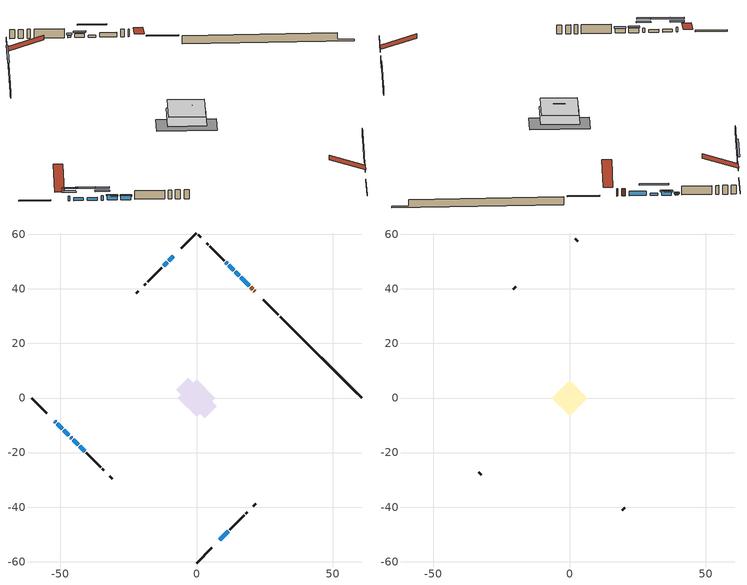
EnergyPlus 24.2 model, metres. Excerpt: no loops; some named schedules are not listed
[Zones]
conditioned space
 floor adiabatic (AdiabaticFloorConstruction): -6.79,0 0,6.79 6.79,0 0,-6.79 z1.07
 floor foundation (Slab1 construction): -7.46,3.08 -3.08,7.46 7.46,-3.08 3.08,-7.46 z-1.16
 wall outside (RimJoist1 construction): 0,-60.47 5.59,-54.87 / -60.47,0 -54.87,-5.59 / 0,60.47 -5.59,54.87 / 29.98,30.49 24.39,36.08 z1.07:1.37
 wall outside (AdiabaticWallConstruction 1): 21.41,39.05 21.19,39.28 / 20.54,39.93 19.91,40.55 z1.07:3.1
 wall outside (AdiabaticWallConstruction): -51.9,-8.57 -51.61,-8.86 / 19.26,41.21 16.23,44.23 / -8.57,51.9 -10.08,50.38 / 8.57,-51.9 11.6,-48.87 / -46.16,-14.31 -45.78,-14.69 z1.07:2.29; 15.58,44.89 14.28,46.18 / -10.74,49.73 -12.03,48.43 z1.07:1.63; -50.96,-9.51 -49.23,-11.24 / -48.57,-11.89 -46.81,-13.65 z1.07:1.83; 13.63,46.84 11.9,48.56 z1.07:2.14; 11.25,49.22 10.74,49.72 z1.07:1.53; -45.12,-15.34 -43.4,-17.07 z1.07:2.34; -42.74,-17.72 -40.98,-19.48 z1.07:2.24
 wall outside (Wall1 construction): 12.25,-48.21 17.46,-43.01 / -40.33,-20.14 -35.12,-25.35 / -12.69,47.78 -17.89,42.57 / 10.09,50.38 4.88,55.59 z1.07:3.51
 wall outside (Wall2 construction): 18.12,-42.35 18.65,-41.81 / -34.46,-26 -33.93,-26.54 / -18.55,41.92 -19.09,41.38 / 4.22,56.24 3.69,56.78 z1.07:3.51
 wall outside (Wall4 construction): 20.86,-39.61 21.68,-38.78 / -31.72,-28.74 -30.9,-29.57 / -21.29,39.17 -22.12,38.35 / 1.48,58.98 0.66,59.81 z1.07:3.51
 wall foundation (FoundationWall1 construction): 30.64,29.83,-1.16 30.64,29.83,1.07 57.48,2.98,1.07 57.48,2.98,-0.73 60.47,0,-0.73 60.47,0,-1.16
 window (WindowConstruction 7): -51.9,-8.57 -51.61,-8.85 z1.07:2.29
 window (WindowConstruction 4): 19.26,41.21 16.23,44.23 z1.07:2.29
 window (WindowConstruction 5): -8.57,51.9 -10.08,50.39 z1.07:2.29
 window (WindowConstruction 6): 8.57,-51.9 11.6,-48.87 z1.07:2.29
 window (WindowConstruction 9): 15.58,44.89 14.28,46.18 z1.07:1.63
 window (WindowConstruction 10): -10.74,49.73 -12.03,48.44 z1.07:1.63
 window (WindowConstruction 11): -50.95,-9.51 -49.23,-11.24 z1.07:1.83
 window (WindowConstruction 12): -48.57,-11.89 -46.81,-13.65 z1.07:1.83
 window (WindowConstruction 8): -46.16,-14.31 -45.78,-14.69 z1.07:2.29
 window (WindowConstruction): 13.63,46.84 11.9,48.56 z1.07:2.14
 window (WindowConstruction 1): 11.25,49.22 10.74,49.72 z1.07:1.53
 window (WindowConstruction 2): -45.12,-15.34 -43.4,-17.07 z1.07:2.34
 window (WindowConstruction 3): -42.74,-17.72 -40.98,-19.48 z1.07:2.24
 door (Door): 21.41,39.05 21.19,39.27 z1.07:3.1
 door (Door 1): 20.54,39.93 19.91,40.55 z1.07:3.1
 ceiling adiabatic (AdiabaticFloorConstruction): 0,-6.79 6.79,0 0,6.79 -6.79,0 z1.07
 roof outside (Roof2 construction): 0,2.07 -2.07,0 0,-2.07 2.07,0 z3.51
attic - vented
 floor to conditioned space (Floor1 construction Reversed): -6.47,0 0,6.47 6.47,0 0,-6.47 z3.51
 wall outside (Wall3 construction): 19.31,-41.16 20.2,-40.27 / -33.27,-27.2 -32.38,-28.09 / -19.74,40.72 -20.63,39.83 / 3.03,57.44 2.14,58.33 z1.07:3.51
 roof outside (Roof1 construction): 7.91,-52.56,3.51 1.61,-46.26,6.48 -0.05,-47.92,6.48 6.25,-54.22,3.51; -52.56,-7.91,3.51 -46.26,-1.61,6.48 -47.92,0.05,6.48 -54.22,-6.25,3.51; -7.91,52.56,3.51 -1.61,46.26,6.48 0.05,47.92,6.48 -6.25,54.22,3.51; 22.07,38.4,3.51 15.77,32.1,6.48 17.43,30.44,6.48 23.73,36.74,3.51
shading: -50.54,-9.93 -52.98,-7.49 -53.51,-8.03 -51.07,-10.47 z3.81; 12.35,48.12 17.51,42.95 18.05,43.49 12.88,48.66 z4.37; -14.62,45.85 -8.15,52.32 -8.36,52.53 -14.83,46.06 z5.29; -47.18,-13.29 -53,-7.46 -53.54,-8 -47.72,-13.82 z4.73; -44.77,-15.7 -50.62,-9.84 -51.16,-10.38 -45.3,-16.24 z4.73; -44.71,-15.76 -47.23,-13.23 -47.77,-13.77 -45.24,-16.3 z3.81; 11.69,48.77 13.84,46.63 14.38,47.16 12.23,49.31 z2.44; 10.53,49.93 11.46,49.01 11.99,49.55 11.07,50.47 z1.83; -43.29,-17.17 -45.23,-15.24 -45.77,-15.77 -43.83,-17.71 z2.49; -40.88,-19.59 -42.85,-17.62 -43.38,-18.15 -41.41,-20.13 z2.39
[Building]
Building 1: Terrain=Suburbs
[Site:Location]
Montreal Mirabel Intl AP_QC: Latitude {deg}=45.68; Longitude {deg}=-74.03; Time Zone {hr}=-5; Elevation {m}=82; Keep Site Location Information=Yes
[Site:GroundTemperature:Shallow]
0.642858, -1.75623, -1.94836, -0.80987, 3.76054, 8.30966, 12.2535, 14.7518, 14.9641, 12.9321, 9.08883, 4.67926
[Site:WaterMainsTemperature]
Calculation Method=Schedule; Temperature Schedule=mains temperature schedule
[Material] Roughness=Rough; Thermal Absorptance=0.9
Name | Thickness {m} | Conductivity {W/m-K} | Density {kg/m3} | Specific Heat {J/kg-K} | Solar Absorptance | Visible Absorptance
asphalt or fiberglass shingles | 0.00635 | 0.162714 | 1121.4 | 1465.45 | 0.4 | 0.4
ceiling loosefill ins | 0.0846667 | 0.0480833 | 16.02 | 1046.75 | 0.7 | 0.7
ceiling stud and cavity | 0.1397 | 0.0953572 | 65.682 | 1177.47 | 0.7 | 0.7
concrete 4.0 in. | 0.1016 | 1.803125 | 2242.8 | 837.4 | 0.7 | 0.7
concrete 8.0 in. | 0.2032 | 1.803125 | 2242.8 | 837.4 | 0.7 | 0.7
door material | 0.04445 | 0.0451087 | 512.64 | 1214.23 | 0.7 | 0.7
door material 1 | 0.04445 | 0.20624 | 512.64 | 1214.23 | 0.7 | 0.7
floor covering | 0.0127 | 0.0433444 | 54.468 | 1339.84 | 0.6 | 0.6
floor rigid ins; wall rigid ins | 0.512978 | 0.029427 | 32.04 | 1214.23 | 0.7 | 0.7
floor stud and cavity | 0.1397 | 1.75129 | 37.0049 | 1207.88 | 0.7 | 0.7
furniture material conditioned space 1 | 0.1524 | 0.115458 | 640.8 | 1214.23 | 0.6 | 0.6
gypsum board | 0.00254 | 0.160291 | 801 | 837.4 | 0.6 | 0.6
gypsum board 1 | 0.0127 | 0.160291 | 801 | 837.4 | 0.6 | 0.6
osb sheathing 0.5 in. | 0.0127 | 0.115458 | 512.64 | 1214.23 | 0.7 | 0.7
osb sheathing 0.75 in. | 0.01905 | 0.115458 | 512.64 | 1214.23 | 0.7 | 0.7
osb sheathing 2.0 in. | 0.0508 | 0.115458 | 512.64 | 1214.23 | 0.7 | 0.7
rim joist stud and cavity | 0.0508 | 0.0299404 | 125.044 | 1163.47 | 0.6 | 0.6
roof stud and cavity | 0.0889 | 0.79336 | 50.32683 | 1063.81 | 0.7 | 0.7
wall stud and cavity | 0.1397 | 0.0854019 | 139.0536 | 1170.24 | 0.7 | 0.7
wall stud and cavity 1 | 0.1397 | 0.492811 | 139.0536 | 1170.24 | 0.7 | 0.7
wall stud and cavity 2 | 0.0889 | 6.1454 | 50.32683 | 1063.81 | 0.6 | 0.6
wall stud and cavity 3 | 0.1397 | 0.115647 | 139.0536 | 1170.24 | 0.7 | 0.7
wall stud and cavity 4 | 0.0889 | 0.380278 | 52.3479 | 1209.89 | 0.7 | 0.7
wall stud and cavity 5 | 0.0889 | 0.391764 | 83.0341 | 1211.67 | 0.7 | 0.7
wood siding | 0.0254 | 0.102417 | 544.68 | 1172.36 | 0.4 | 0.4
wood siding 1 | 0.00254 | 0.102417 | 544.68 | 1172.36 | 0.4 | 0.4
wood siding 2; wood siding 3; wood siding 4 | 0.0254 | 0.102417 | 544.68 | 1172.36 | 0.7 | 0.7
[WindowMaterial:SimpleGlazingSystem]
Name | U-Factor {W/m2-K} | Solar Heat Gain Coefficient
WindowMaterial | 2.94348 | 0.46
WindowMaterial 1 | 6.01698 | 0.58
WindowMaterial 10 | 1.82377 | 0.37
WindowMaterial 2 | 2.47674 | 0.47
WindowMaterial 3 | 2.861712 | 0.46
WindowMaterial 4 | 3.12517 | 0.61
WindowMaterial 5 | 2.87988 | 0.62
WindowMaterial 6 | 2.58576 | 0.29
WindowMaterial 7 | 1.99922 | 0.4
WindowMaterial 8 | 1.94585 | 0.33
WindowMaterial 9 | 1.763019 | 0.39
[Construction]
AdiabaticFloorConstruction: floor stud and cavity, floor rigid ins, osb sheathing 0.75 in., floor covering
AdiabaticWallConstruction: wood siding 3, wall rigid ins, wall stud and cavity 4, gypsum board 1
AdiabaticWallConstruction 1: wood siding 4, wall rigid ins, wall stud and cavity 4, gypsum board 1
Door: door material
Door 1: door material 1
Floor1 construction Reversed: gypsum board 1, ceiling stud and cavity, ceiling loosefill ins
FoundationWall1 construction: concrete 8.0 in.
furniture construction conditioned space 1: furniture material conditioned space 1
PartitionWallConstruction: gypsum board 1, wall stud and cavity 5, gypsum board 1
RimJoist1 construction: wood siding 2, osb sheathing 2.0 in., rim joist stud and cavity
Roof1 construction: asphalt or fiberglass shingles
Roof2 construction: asphalt or fiberglass shingles, roof stud and cavity, gypsum board
Slab1 construction: concrete 4.0 in.
Wall1 construction: wood siding, osb sheathing 0.5 in., wall stud and cavity, gypsum board 1
Wall2 construction: wood siding, osb sheathing 0.5 in., wall stud and cavity 1, gypsum board 1
Wall3 construction: wood siding 1, wall stud and cavity 2
Wall4 construction: wood siding, osb sheathing 0.5 in., wall stud and cavity 3, gypsum board 1
WindowConstruction: WindowMaterial
WindowConstruction 1: WindowMaterial 1
WindowConstruction 10; WindowConstruction 9: WindowMaterial 8
WindowConstruction 11: WindowMaterial 9
WindowConstruction 12: WindowMaterial 10
WindowConstruction 2: WindowMaterial 2
WindowConstruction 3: WindowMaterial 3
WindowConstruction 4: WindowMaterial 4
WindowConstruction 5; WindowConstruction 6: WindowMaterial 5
WindowConstruction 7: WindowMaterial 6
WindowConstruction 8: WindowMaterial 7
[Zone] Multiplier=1; Part of Total Floor Area=Yes
Name | Volume {m3}
attic - vented | 40.3225
conditioned space | 451
[Space]
Name | Zone | Volume {m3}
attic - vented 1 | attic - vented | 40.3225
conditioned space 1 | conditioned space | 451
[ZoneInfiltration:EffectiveLeakageArea]
infil attic - vented 1: Zone or Space=attic - vented 1; Schedule=Always On Discrete; Effective Air Leakage Area {cm2}=3860.77; Stack Coefficient=0.000376051; Wind Coefficient=1.31022e-05
[ZoneMixing]
whole house fan mix: Zone or Space=attic - vented; Schedule=Always On Continuous; Design Flow Rate Calculation Method=Flow/Zone; Design Flow Rate {m3/s}=0; Source Zone or Space=conditioned space
[SurfaceProperty:ExposedFoundationPerimeter]
Slab1: Exposed Perimeter Calculation Method=TotalExposedPerimeter; Total Exposed Perimeter {m}=42.185
[InternalMass] Zone or ZoneList=conditioned space; Space or SpaceList=conditioned space 1
Name | Construction | Surface Area {m2}
furniture mass conditioned space 1 | furniture construction conditioned space 1 | 73.7599
partition wall mass | PartitionWallConstruction | 184.4
[Lights]
interior lighting: Zone or ZoneList or Space or SpaceList=conditioned space 1; Schedule=interior lighting schedule; Design Level Calculation Method=LightingLevel; Lighting Level {W}=343.2; Return Air Fraction=0; Fraction Radiant=0.6; Fraction Visible=0.2; Fraction Replaceable=1
[People]
occupants: Zone or ZoneList or Space or SpaceList=conditioned space 1; Number of People Schedule=occupants schedule; Number of People Calculation Method=People; Number of People=3; Fraction Radiant=0.314171; Sensible Heat Fraction=0.56303; Activity Level Schedule=occupants activity schedule; Carbon Dioxide Generation Rate {m3/s-W}=0; Enable ASHRAE 55 Comfort Warnings=No; Mean Radiant Temperature Calculation Type=EnclosureAveraged
[ElectricEquipment] Zone or ZoneList or Space or SpaceList=conditioned space 1; Design Level Calculation Method=EquipmentLevel
Name | Schedule | Design Level {W} | Fraction Latent | Fraction Radiant | Fraction Lost
clothes dryer | clothes dryer schedule | 140.772 | 0.015 | 0.081 | 0.85
clothes washer | clothes washer schedule | 32.1985 | 0.03 | 0.162 | 0.7
cooking range | cooking range schedule | 215.147 | 0.08 | 0.432 | 0.2
dishwasher | dishwasher schedule | 66.8632 | 0.3 | 0.18 | 0.4
fridge | fridge schedule | 72.9452 | 0 | 0.6 | 0
mech vent bath fan 0 | mech vent bath fan 0 schedule | 50.2 | 0 | 0 | 1
mech vent house fan | mech vent house fan schedule | 0 | 0 | 0 | 1
mech vent house fan cfis | mech vent house fan cfis schedule | 0 | 0 | 0 | 0
mech vent range fan 0 | mech vent range fan 0 schedule | 57 | 0 | 0 | 1
misc plug loads | misc plug loads schedule | 494.7 | 0.045 | 0.513 | 0.1
whole house fan | Always On Discrete | 0 | 0 | 0 | 1
[OtherEquipment] Zone or ZoneList or Space or SpaceList=conditioned space 1; Design Level Calculation Method=EquipmentLevel
Name | Fuel Type | Schedule | Design Level {W} | Fraction Latent | Fraction Radiant | Fraction Lost
clothes dryer 1 | Electricity | clothes dryer schedule | 0 | 0.015 | 0.081 | 0.85
cooking range 1 | Electricity | cooking range schedule | 0 | 0.08 | 0.432 | 0.2
general water use latent | None | general water use schedule | 62.594 | 1 | 0 | 0
general water use sensible | None | general water use schedule | -61.6891 | 0 | 0.6 | 0
mech vent house fan latent load | None | Always On Discrete | 0 | 1 | 0 | 0
mech vent house fan sensible load | None | Always On Discrete | 0 | 0 | 0 | 0
water heater energy adjustment1 | Electricity | Always On Discrete | 0.01 | 0 | 0 | 1
[ZoneInfiltration:DesignFlowRate] Zone or ZoneList or Space or SpaceList=conditioned space 1; Schedule=Always On Discrete; Design Flow Rate Calculation Method=Flow/Zone; Design Flow Rate {m3/s}=0
infil flow; natural vent flow; whole house fan flow
[Foundation:Kiva]
Foundation Kiva 1: Initial Indoor Air Temperature {C}=18; Wall Height Above Grade {m}=1.07; Wall Depth Below Slab {m}=0.2032
[Foundation:Kiva:Settings]
Soil Conductivity {W/m-K}=0.849921; Soil Density {kg/m3}=1842.3; Soil Specific Heat {J/kg-K}=418.7; Ground Solar Absorptivity=0.9; Ground Thermal Absorptivity=0.9; Ground Surface Roughness {m}=0.03; Far-Field Width {m}=40; Deep-Ground Boundary Condition=ZeroFlux; Deep-Ground Depth {m}=40; Minimum Cell Dimension {m}=0.2; Maximum Cell Growth Coefficient=3; Simulation Timestep=Timestep
[Exterior:Lights]
exterior lighting: Schedule=exterior lighting schedule; Design Level {W}=75.6
[Schedule:Constant]
Name | Hourly Value
Always On Continuous; mech vent house fan schedule; mech vent house fan cfis schedule; Always On Discrete | 1
occupants activity schedule | 117.228
fridge schedule | 0
[Schedule:Week:Daily]
interior lighting schedule Week Rule - Jan1-Jan27: interior lighting schedule day, interior lighting schedule day, interior lighting schedule day, interior lighting schedule day, interior lighting schedule day, interior lighting schedule day, interior lighting schedule day, interior lighting schedule default day, interior lighting schedule default day, interior lighting schedule default day, interior lighting schedule default day, interior lighting schedule default day
interior lighting schedule Week Rule - Jan28-Feb3: interior lighting schedule day, interior lighting schedule day, interior lighting schedule day, interior lighting schedule day, interior lighting schedule day 1, interior lighting schedule day 1, interior lighting schedule day 1, interior lighting schedule default day, interior lighting schedule default day, interior lighting schedule default day, interior lighting schedule default day, interior lighting schedule default day
interior lighting schedule Week Rule - Feb4-Feb24: interior lighting schedule day 1, interior lighting schedule day 1, interior lighting schedule day 1, interior lighting schedule day 1, interior lighting schedule day 1, interior lighting schedule day 1, interior lighting schedule day 1, interior lighting schedule default day, interior lighting schedule default day, interior lighting schedule default day, interior lighting schedule default day, interior lighting schedule default day
interior lighting schedule Week Rule - Feb25-Mar3: interior lighting schedule day 1, interior lighting schedule day 1, interior lighting schedule day 1, interior lighting schedule day 1, interior lighting schedule day 2, interior lighting schedule day 2, interior lighting schedule day 2, interior lighting schedule default day, interior lighting schedule default day, interior lighting schedule default day, interior lighting schedule default day, interior lighting schedule default day
interior lighting schedule Week Rule - Mar4-Mar31: interior lighting schedule day 2, interior lighting schedule day 2, interior lighting schedule day 2, interior lighting schedule day 2, interior lighting schedule day 2, interior lighting schedule day 2, interior lighting schedule day 2, interior lighting schedule default day, interior lighting schedule default day, interior lighting schedule default day, interior lighting schedule default day, interior lighting schedule default day
interior lighting schedule Week Rule - Apr1-Apr28: interior lighting schedule day 3, interior lighting schedule day 3, interior lighting schedule day 3, interior lighting schedule day 3, interior lighting schedule day 3, interior lighting schedule day 3, interior lighting schedule day 3, interior lighting schedule default day, interior lighting schedule default day, interior lighting schedule default day, interior lighting schedule default day, interior lighting schedule default day
interior lighting schedule Week Rule - Apr29-May5: interior lighting schedule day 3, interior lighting schedule day 3, interior lighting schedule day 4, interior lighting schedule day 4, interior lighting schedule day 4, interior lighting schedule day 4, interior lighting schedule day 4, interior lighting schedule default day, interior lighting schedule default day, interior lighting schedule default day, interior lighting schedule default day, interior lighting schedule default day
interior lighting schedule Week Rule - May6-May26: interior lighting schedule day 4, interior lighting schedule day 4, interior lighting schedule day 4, interior lighting schedule day 4, interior lighting schedule day 4, interior lighting schedule day 4, interior lighting schedule day 4, interior lighting schedule default day, interior lighting schedule default day, interior lighting schedule default day, interior lighting schedule default day, interior lighting schedule default day
interior lighting schedule Week Rule - May27-Jun2: interior lighting schedule day 4, interior lighting schedule day 4, interior lighting schedule day 4, interior lighting schedule day 4, interior lighting schedule day 4, interior lighting schedule day 5, interior lighting schedule day 5, interior lighting schedule default day, interior lighting schedule default day, interior lighting schedule default day, interior lighting schedule default day, interior lighting schedule default day
interior lighting schedule Week Rule - Jun3-Jun30: interior lighting schedule day 5, interior lighting schedule day 5, interior lighting schedule day 5, interior lighting schedule day 5, interior lighting schedule day 5, interior lighting schedule day 5, interior lighting schedule day 5, interior lighting schedule default day, interior lighting schedule default day, interior lighting schedule default day, interior lighting schedule default day, interior lighting schedule default day
interior lighting schedule Week Rule - Jul1-Jul28: interior lighting schedule day 6, interior lighting schedule day 6, interior lighting schedule day 6, interior lighting schedule day 6, interior lighting schedule day 6, interior lighting schedule day 6, interior lighting schedule day 6, interior lighting schedule default day, interior lighting schedule default day, interior lighting schedule default day, interior lighting schedule default day, interior lighting schedule default day
interior lighting schedule Week Rule - Jul29-Aug4: interior lighting schedule day 6, interior lighting schedule day 6, interior lighting schedule day 6, interior lighting schedule day 7, interior lighting schedule day 7, interior lighting schedule day 7, interior lighting schedule day 7, interior lighting schedule default day, interior lighting schedule default day, interior lighting schedule default day, interior lighting schedule default day, interior lighting schedule default day
interior lighting schedule Week Rule - Aug5-Aug25: interior lighting schedule day 7, interior lighting schedule day 7, interior lighting schedule day 7, interior lighting schedule day 7, interior lighting schedule day 7, interior lighting schedule day 7, interior lighting schedule day 7, interior lighting schedule default day, interior lighting schedule default day, interior lighting schedule default day, interior lighting schedule default day, interior lighting schedule default day
interior lighting schedule Week Rule - Aug26-Sep1: interior lighting schedule day 7, interior lighting schedule day 7, interior lighting schedule day 7, interior lighting schedule day 7, interior lighting schedule day 7, interior lighting schedule day 7, interior lighting schedule day 8, interior lighting schedule default day, interior lighting schedule default day, interior lighting schedule default day, interior lighting schedule default day, interior lighting schedule default day
interior lighting schedule Week Rule - Sep2-Sep29: interior lighting schedule day 8, interior lighting schedule day 8, interior lighting schedule day 8, interior lighting schedule day 8, interior lighting schedule day 8, interior lighting schedule day 8, interior lighting schedule day 8, interior lighting schedule default day, interior lighting schedule default day, interior lighting schedule default day, interior lighting schedule default day, interior lighting schedule default day
interior lighting schedule Week Rule - Sep30-Oct6: interior lighting schedule day 8, interior lighting schedule day 9, interior lighting schedule day 9, interior lighting schedule day 9, interior lighting schedule day 9, interior lighting schedule day 9, interior lighting schedule day 9, interior lighting schedule default day, interior lighting schedule default day, interior lighting schedule default day, interior lighting schedule default day, interior lighting schedule default day
interior lighting schedule Week Rule - Oct7-Oct27: interior lighting schedule day 9, interior lighting schedule day 9, interior lighting schedule day 9, interior lighting schedule day 9, interior lighting schedule day 9, interior lighting schedule day 9, interior lighting schedule day 9, interior lighting schedule default day, interior lighting schedule default day, interior lighting schedule default day, interior lighting schedule default day, interior lighting schedule default day
interior lighting schedule Week Rule - Oct28-Nov3: interior lighting schedule day 9, interior lighting schedule day 9, interior lighting schedule day 9, interior lighting schedule day 9, interior lighting schedule day 10, interior lighting schedule day 10, interior lighting schedule day 10, interior lighting schedule default day, interior lighting schedule default day, interior lighting schedule default day, interior lighting schedule default day, interior lighting schedule default day
interior lighting schedule Week Rule - Nov4-Nov24: interior lighting schedule day 10, interior lighting schedule day 10, interior lighting schedule day 10, interior lighting schedule day 10, interior lighting schedule day 10, interior lighting schedule day 10, interior lighting schedule day 10, interior lighting schedule default day, interior lighting schedule default day, interior lighting schedule default day, interior lighting schedule default day, interior lighting schedule default day
interior lighting schedule Week Rule - Nov25-Dec1: interior lighting schedule day 10, interior lighting schedule day 10, interior lighting schedule day 10, interior lighting schedule day 10, interior lighting schedule day 10, interior lighting schedule day 10, interior lighting schedule day 11, interior lighting schedule default day, interior lighting schedule default day, interior lighting schedule default day, interior lighting schedule default day, interior lighting schedule default day
interior lighting schedule Week Rule - Dec2-Dec31: interior lighting schedule day 11, interior lighting schedule day 11, interior lighting schedule day 11, interior lighting schedule day 11, interior lighting schedule day 11, interior lighting schedule day 11, interior lighting schedule day 11, interior lighting schedule default day, interior lighting schedule default day, interior lighting schedule default day, interior lighting schedule default day, interior lighting schedule default day
occupants schedule Week Rule - Jan1-Dec31: occupants schedule day, occupants schedule day, occupants schedule day, occupants schedule day, occupants schedule day, occupants schedule day, occupants schedule day, occupants schedule default day, occupants schedule default day, occupants schedule default day, occupants schedule default day, occupants schedule default day
clothes dryer schedule Week Rule - Jan1-Dec31: clothes dryer schedule day, clothes dryer schedule day, clothes dryer schedule day, clothes dryer schedule day, clothes dryer schedule day, clothes dryer schedule day, clothes dryer schedule day, clothes dryer schedule default day, clothes dryer schedule default day, clothes dryer schedule default day, clothes dryer schedule default day, clothes dryer schedule default day
clothes washer schedule Week Rule - Jan1-Dec31: clothes washer schedule day, clothes washer schedule day, clothes washer schedule day, clothes washer schedule day, clothes washer schedule day, clothes washer schedule day, clothes washer schedule day, clothes washer schedule default day, clothes washer schedule default day, clothes washer schedule default day, clothes washer schedule default day, clothes washer schedule default day
cooking range schedule Week Rule - Jan1-Dec31: cooking range schedule day, cooking range schedule day, cooking range schedule day, cooking range schedule day, cooking range schedule day, cooking range schedule day, cooking range schedule day, cooking range schedule default day, cooking range schedule default day, cooking range schedule default day, cooking range schedule default day, cooking range schedule default day
dishwasher schedule Week Rule - Jan1-Dec31: dishwasher schedule day, dishwasher schedule day, dishwasher schedule day, dishwasher schedule day, dishwasher schedule day, dishwasher schedule day, dishwasher schedule day, dishwasher schedule default day, dishwasher schedule default day, dishwasher schedule default day, dishwasher schedule default day, dishwasher schedule default day
mech vent bath fan 0 schedule Week Rule - Jan1-Dec31: mech vent bath fan 0 schedule day, mech vent bath fan 0 schedule day, mech vent bath fan 0 schedule day, mech vent bath fan 0 schedule day, mech vent bath fan 0 schedule day, mech vent bath fan 0 schedule day, mech vent bath fan 0 schedule day, mech vent bath fan 0 schedule default day, mech vent bath fan 0 schedule default day, mech vent bath fan 0 schedule default day, mech vent bath fan 0 schedule default day, mech vent bath fan 0 schedule default day
mech vent range fan 0 schedule Week Rule - Jan1-Dec31: mech vent range fan 0 schedule day, mech vent range fan 0 schedule day, mech vent range fan 0 schedule day, mech vent range fan 0 schedule day, mech vent range fan 0 schedule day, mech vent range fan 0 schedule day, mech vent range fan 0 schedule day, mech vent range fan 0 schedule default day, mech vent range fan 0 schedule default day, mech vent range fan 0 schedule default day, mech vent range fan 0 schedule default day, mech vent range fan 0 schedule default day
misc plug loads schedule Week Rule - Jan1-Dec31: misc plug loads schedule day, misc plug loads schedule day, misc plug loads schedule day, misc plug loads schedule day, misc plug loads schedule day, misc plug loads schedule day, misc plug loads schedule day, misc plug loads schedule default day, misc plug loads schedule default day, misc plug loads schedule default day, misc plug loads schedule default day, misc plug loads schedule default day
general water use schedule Week Rule - Jan1-Dec31: general water use schedule day, general water use schedule day, general water use schedule day, general water use schedule day, general water use schedule day, general water use schedule day, general water use schedule day, general water use schedule default day, general water use schedule default day, general water use schedule default day, general water use schedule default day, general water use schedule default day
exterior lighting schedule Week Rule - Jan1-Jan27: exterior lighting schedule day, exterior lighting schedule day, exterior lighting schedule day, exterior lighting schedule day, exterior lighting schedule day, exterior lighting schedule day, exterior lighting schedule day, exterior lighting schedule default day, exterior lighting schedule default day, exterior lighting schedule default day, exterior lighting schedule default day, exterior lighting schedule default day
exterior lighting schedule Week Rule - Jan28-Feb3: exterior lighting schedule day, exterior lighting schedule day, exterior lighting schedule day, exterior lighting schedule day, exterior lighting schedule day 1, exterior lighting schedule day 1, exterior lighting schedule day 1, exterior lighting schedule default day, exterior lighting schedule default day, exterior lighting schedule default day, exterior lighting schedule default day, exterior lighting schedule default day
exterior lighting schedule Week Rule - Feb4-Feb24: exterior lighting schedule day 1, exterior lighting schedule day 1, exterior lighting schedule day 1, exterior lighting schedule day 1, exterior lighting schedule day 1, exterior lighting schedule day 1, exterior lighting schedule day 1, exterior lighting schedule default day, exterior lighting schedule default day, exterior lighting schedule default day, exterior lighting schedule default day, exterior lighting schedule default day
exterior lighting schedule Week Rule - Feb25-Mar3: exterior lighting schedule day 1, exterior lighting schedule day 1, exterior lighting schedule day 1, exterior lighting schedule day 1, exterior lighting schedule day 2, exterior lighting schedule day 2, exterior lighting schedule day 2, exterior lighting schedule default day, exterior lighting schedule default day, exterior lighting schedule default day, exterior lighting schedule default day, exterior lighting schedule default day
exterior lighting schedule Week Rule - Mar4-Mar31: exterior lighting schedule day 2, exterior lighting schedule day 2, exterior lighting schedule day 2, exterior lighting schedule day 2, exterior lighting schedule day 2, exterior lighting schedule day 2, exterior lighting schedule day 2, exterior lighting schedule default day, exterior lighting schedule default day, exterior lighting schedule default day, exterior lighting schedule default day, exterior lighting schedule default day
exterior lighting schedule Week Rule - Apr1-Apr28: exterior lighting schedule day 3, exterior lighting schedule day 3, exterior lighting schedule day 3, exterior lighting schedule day 3, exterior lighting schedule day 3, exterior lighting schedule day 3, exterior lighting schedule day 3, exterior lighting schedule default day, exterior lighting schedule default day, exterior lighting schedule default day, exterior lighting schedule default day, exterior lighting schedule default day
exterior lighting schedule Week Rule - Apr29-May5: exterior lighting schedule day 3, exterior lighting schedule day 3, exterior lighting schedule day 4, exterior lighting schedule day 4, exterior lighting schedule day 4, exterior lighting schedule day 4, exterior lighting schedule day 4, exterior lighting schedule default day, exterior lighting schedule default day, exterior lighting schedule default day, exterior lighting schedule default day, exterior lighting schedule default day
exterior lighting schedule Week Rule - May6-May26: exterior lighting schedule day 4, exterior lighting schedule day 4, exterior lighting schedule day 4, exterior lighting schedule day 4, exterior lighting schedule day 4, exterior lighting schedule day 4, exterior lighting schedule day 4, exterior lighting schedule default day, exterior lighting schedule default day, exterior lighting schedule default day, exterior lighting schedule default day, exterior lighting schedule default day
exterior lighting schedule Week Rule - May27-Jun2: exterior lighting schedule day 4, exterior lighting schedule day 4, exterior lighting schedule day 4, exterior lighting schedule day 4, exterior lighting schedule day 4, exterior lighting schedule day 5, exterior lighting schedule day 5, exterior lighting schedule default day, exterior lighting schedule default day, exterior lighting schedule default day, exterior lighting schedule default day, exterior lighting schedule default day
exterior lighting schedule Week Rule - Jun3-Jun30: exterior lighting schedule day 5, exterior lighting schedule day 5, exterior lighting schedule day 5, exterior lighting schedule day 5, exterior lighting schedule day 5, exterior lighting schedule day 5, exterior lighting schedule day 5, exterior lighting schedule default day, exterior lighting schedule default day, exterior lighting schedule default day, exterior lighting schedule default day, exterior lighting schedule default day
exterior lighting schedule Week Rule - Jul1-Jul28: exterior lighting schedule day 6, exterior lighting schedule day 6, exterior lighting schedule day 6, exterior lighting schedule day 6, exterior lighting schedule day 6, exterior lighting schedule day 6, exterior lighting schedule day 6, exterior lighting schedule default day, exterior lighting schedule default day, exterior lighting schedule default day, exterior lighting schedule default day, exterior lighting schedule default day
exterior lighting schedule Week Rule - Jul29-Aug4: exterior lighting schedule day 6, exterior lighting schedule day 6, exterior lighting schedule day 6, exterior lighting schedule day 7, exterior lighting schedule day 7, exterior lighting schedule day 7, exterior lighting schedule day 7, exterior lighting schedule default day, exterior lighting schedule default day, exterior lighting schedule default day, exterior lighting schedule default day, exterior lighting schedule default day
exterior lighting schedule Week Rule - Aug5-Aug25: exterior lighting schedule day 7, exterior lighting schedule day 7, exterior lighting schedule day 7, exterior lighting schedule day 7, exterior lighting schedule day 7, exterior lighting schedule day 7, exterior lighting schedule day 7, exterior lighting schedule default day, exterior lighting schedule default day, exterior lighting schedule default day, exterior lighting schedule default day, exterior lighting schedule default day
exterior lighting schedule Week Rule - Aug26-Sep1: exterior lighting schedule day 7, exterior lighting schedule day 7, exterior lighting schedule day 7, exterior lighting schedule day 7, exterior lighting schedule day 7, exterior lighting schedule day 7, exterior lighting schedule day 8, exterior lighting schedule default day, exterior lighting schedule default day, exterior lighting schedule default day, exterior lighting schedule default day, exterior lighting schedule default day
exterior lighting schedule Week Rule - Sep2-Sep29: exterior lighting schedule day 8, exterior lighting schedule day 8, exterior lighting schedule day 8, exterior lighting schedule day 8, exterior lighting schedule day 8, exterior lighting schedule day 8, exterior lighting schedule day 8, exterior lighting schedule default day, exterior lighting schedule default day, exterior lighting schedule default day, exterior lighting schedule default day, exterior lighting schedule default day
exterior lighting schedule Week Rule - Sep30-Oct6: exterior lighting schedule day 8, exterior lighting schedule day 9, exterior lighting schedule day 9, exterior lighting schedule day 9, exterior lighting schedule day 9, exterior lighting schedule day 9, exterior lighting schedule day 9, exterior lighting schedule default day, exterior lighting schedule default day, exterior lighting schedule default day, exterior lighting schedule default day, exterior lighting schedule default day
exterior lighting schedule Week Rule - Oct7-Oct27: exterior lighting schedule day 9, exterior lighting schedule day 9, exterior lighting schedule day 9, exterior lighting schedule day 9, exterior lighting schedule day 9, exterior lighting schedule day 9, exterior lighting schedule day 9, exterior lighting schedule default day, exterior lighting schedule default day, exterior lighting schedule default day, exterior lighting schedule default day, exterior lighting schedule default day
[Schedule:Year]
interior lighting schedule: interior lighting schedule Week Rule - Jan1-Jan27, 1, 1, 1, 27, interior lighting schedule Week Rule - Jan28-Feb3, 1, 28, 2, 3, interior lighting schedule Week Rule - Feb4-Feb24, 2, 4, 2, 24, interior lighting schedule Week Rule - Feb25-Mar3, 2, 25, 3, 3, interior lighting schedule Week Rule - Mar4-Mar31, 3, 4, 3, 31, interior lighting schedule Week Rule - Apr1-Apr28, 4, 1, 4, 28, interior lighting schedule Week Rule - Apr29-May5, 4, 29, 5, 5, interior lighting schedule Week Rule - May6-May26, 5, 6, 5, 26, interior lighting schedule Week Rule - May27-Jun2, 5, 27, 6, 2, interior lighting schedule Week Rule - Jun3-Jun30, 6, 3, 6, 30, interior lighting schedule Week Rule - Jul1-Jul28, 7, 1, 7, 28, interior lighting schedule Week Rule - Jul29-Aug4, 7, 29, 8, 4, interior lighting schedule Week Rule - Aug5-Aug25, 8, 5, 8, 25, interior lighting schedule Week Rule - Aug26-Sep1, 8, 26, 9, 1, interior lighting schedule Week Rule - Sep2-Sep29, 9, 2, 9, 29, interior lighting schedule Week Rule - Sep30-Oct6, 9, 30, 10, 6, interior lighting schedule Week Rule - Oct7-Oct27, 10, 7, 10, 27, interior lighting schedule Week Rule - Oct28-Nov3, 10, 28, 11, 3, interior lighting schedule Week Rule - Nov4-Nov24, 11, 4, 11, 24, interior lighting schedule Week Rule - Nov25-Dec1, 11, 25, 12, 1, interior lighting schedule Week Rule - Dec2-Dec31, 12, 2, 12, 31
occupants schedule: occupants schedule Week Rule - Jan1-Dec31, 1, 1, 12, 31
clothes dryer schedule: clothes dryer schedule Week Rule - Jan1-Dec31, 1, 1, 12, 31
clothes washer schedule: clothes washer schedule Week Rule - Jan1-Dec31, 1, 1, 12, 31
cooking range schedule: cooking range schedule Week Rule - Jan1-Dec31, 1, 1, 12, 31
dishwasher schedule: dishwasher schedule Week Rule - Jan1-Dec31, 1, 1, 12, 31
mech vent bath fan 0 schedule: mech vent bath fan 0 schedule Week Rule - Jan1-Dec31, 1, 1, 12, 31
mech vent range fan 0 schedule: mech vent range fan 0 schedule Week Rule - Jan1-Dec31, 1, 1, 12, 31
misc plug loads schedule: misc plug loads schedule Week Rule - Jan1-Dec31, 1, 1, 12, 31
general water use schedule: general water use schedule Week Rule - Jan1-Dec31, 1, 1, 12, 31
exterior lighting schedule: exterior lighting schedule Week Rule - Jan1-Jan27, 1, 1, 1, 27, exterior lighting schedule Week Rule - Jan28-Feb3, 1, 28, 2, 3, exterior lighting schedule Week Rule - Feb4-Feb24, 2, 4, 2, 24, exterior lighting schedule Week Rule - Feb25-Mar3, 2, 25, 3, 3, exterior lighting schedule Week Rule - Mar4-Mar31, 3, 4, 3, 31, exterior lighting schedule Week Rule - Apr1-Apr28, 4, 1, 4, 28, exterior lighting schedule Week Rule - Apr29-May5, 4, 29, 5, 5, exterior lighting schedule Week Rule - May6-May26, 5, 6, 5, 26, exterior lighting schedule Week Rule - May27-Jun2, 5, 27, 6, 2, exterior lighting schedule Week Rule - Jun3-Jun30, 6, 3, 6, 30, exterior lighting schedule Week Rule - Jul1-Jul28, 7, 1, 7, 28, exterior lighting schedule Week Rule - Jul29-Aug4, 7, 29, 8, 4, exterior lighting schedule Week Rule - Aug5-Aug25, 8, 5, 8, 25, exterior lighting schedule Week Rule - Aug26-Sep1, 8, 26, 9, 1, exterior lighting schedule Week Rule - Sep2-Sep29, 9, 2, 9, 29, exterior lighting schedule Week Rule - Sep30-Oct6, 9, 30, 10, 6, exterior lighting schedule Week Rule - Oct7-Oct27, 10, 7, 10, 27, exterior lighting schedule Week Rule - Oct28-Nov3, 10, 28, 11, 3, exterior lighting schedule Week Rule - Nov4-Nov24, 11, 4, 11, 24, exterior lighting schedule Week Rule - Nov25-Dec1, 11, 25, 12, 1, exterior lighting schedule Week Rule - Dec2-Dec31, 12, 2, 12, 31
[Schedule:Compact]
mains temperature schedule: Through: 01/01, For: AllDays, Until: 24:00, 5.61444, Through: 01/02, For: AllDays, Until: 24:00, 5.535, Through: 01/03, For: AllDays, Until: 24:00, 5.45667, Through: 01/04, For: AllDays, Until: 24:00, 5.37944, Through: 01/05, For: AllDays, Until: 24:00, 5.30333, Through: 01/06, For: AllDays, Until: 24:00, 5.22889, Through: 01/07, For: AllDays, Until: 24:00, 5.15611, Through: 01/08, For: AllDays, Until: 24:00, 5.08389, Through: 01/09, For: AllDays, Until: 24:00, 5.01333, Through: 01/10, For: AllDays, Until: 24:00, 4.94444, Through: 01/11, For: AllDays, Until: 24:00, 4.87667, Through: 01/12, For: AllDays, Until: 24:00, 4.81056, Through: 01/13, For: AllDays, Until: 24:00, 4.74556, Through: 01/14, For: AllDays, Until: 24:00, 4.68222, Through: 01/15, For: AllDays, Until: 24:00, 4.62056, Through: 01/16, For: AllDays, Until: 24:00, 4.56, Through: 01/17, For: AllDays, Until: 24:00, 4.50111, Through: 01/18, For: AllDays, Until: 24:00, 4.44389, Through: 01/19, For: AllDays, Until: 24:00, 4.38778, Through: 01/20, For: AllDays, Until: 24:00, 4.33389, Through: 01/21, For: AllDays, Until: 24:00, 4.28111, Through: 01/22, For: AllDays, Until: 24:00, 4.23, Through: 01/23, For: AllDays, Until: 24:00, 4.18056, Through: 01/24, For: AllDays, Until: 24:00, 4.13278, Through: 01/25, For: AllDays, Until: 24:00, 4.08667, Through: 01/26, For: AllDays, Until: 24:00, 4.04222, Through: 01/27, For: AllDays, Until: 24:00, 3.99944, Through: 01/28, For: AllDays, Until: 24:00, 3.95833, Through: 01/29, For: AllDays, Until: 24:00, 3.91889, Through: 01/30, For: AllDays, Until: 24:00, 3.88111, Through: 01/31, For: AllDays, Until: 24:00, 3.845, Through: 02/01, For: AllDays, Until: 24:00, 3.81056, Through: 02/02, For: AllDays, Until: 24:00, 3.77778, Through: 02/03, For: AllDays, Until: 24:00, 3.74722, Through: 02/04, For: AllDays, Until: 24:00, 3.71833, Through: 02/05, For: AllDays, Until: 24:00, 3.69056, Through: 02/06, For: AllDays, Until: 24:00, 3.66556, Through: 02/07, For: AllDays, Until: 24:00, 3.64167, Through: 02/08, For: AllDays, Until: 24:00, 3.61944, Through: 02/09, For: AllDays, Until: 24:00, 3.59944, Through: 02/10, For: AllDays, Until: 24:00, 3.58111, Through: 02/11, For: AllDays, Until: 24:00, 3.56444, Through: 02/12, For: AllDays, Until: 24:00, 3.55, Through: 02/13, For: AllDays, Until: 24:00, 3.53667, Through: 02/14, For: AllDays, Until: 24:00, 3.52556, Through: 02/15, For: AllDays, Until: 24:00, 3.51667, Through: 02/16, For: AllDays, Until: 24:00, 3.50889, Through: 02/17, For: AllDays, Until: 24:00, 3.50333, Through: 02/18, For: AllDays, Until: 24:00, 3.49944, Through: 02/19, For: AllDays, Until: 24:00, 3.49778, Through: 02/20, For: AllDays, Until: 24:00, 3.49778, Through: 02/21, For: AllDays, Until: 24:00, 3.49944, Through: 02/22, For: AllDays, Until: 24:00, 3.50278, Through: 02/23, For: AllDays, Until: 24:00, 3.50833, Through: 02/24, For: AllDays, Until: 24:00, 3.515, Through: 02/25, For: AllDays, Until: 24:00, 3.52444, Through: 02/26, For: AllDays, Until: 24:00, 3.535, Through: 02/27, For: AllDays, Until: 24:00, 3.54778, Through: 02/28, For: AllDays, Until: 24:00, 3.56222, Through: 03/01, For: AllDays, Until: 24:00, 3.57833, Through: 03/02, For: AllDays, Until: 24:00, 3.59667, Through: 03/03, For: AllDays, Until: 24:00, 3.61667, Through: 03/04, For: AllDays, Until: 24:00, 3.63833, Through: 03/05, For: AllDays, Until: 24:00, 3.66167, Through: 03/06, For: AllDays, Until: 24:00, 3.68667, Through: 03/07, For: AllDays, Until: 24:00, 3.71389, Through: 03/08, For: AllDays, Until: 24:00, 3.74278, Through: 03/09, For: AllDays, Until: 24:00, 3.77333, Through: 03/10, For: AllDays, Until: 24:00, 3.80556, Through: 03/11, For: AllDays, Until: 24:00, 3.83944, Through: 03/12, For: AllDays, Until: 24:00, 3.87556, Through: 03/13, For: AllDays, Until: 24:00, 3.91278, Through: 03/14, For: AllDays, Until: 24:00, 3.95222, Through: 03/15, For: AllDays, Until: 24:00, 3.99278, Through: 03/16, For: AllDays, Until: 24:00, 4.03556, Through: 03/17, For: AllDays, Until: 24:00, 4.08, Through: 03/18, For: AllDays, Until: 24:00, 4.12556, Through: 03/19, For: AllDays, Until: 24:00, 4.17333, Through: 03/20, For: AllDays, Until: 24:00, 4.22278, Through: 03/21, For: AllDays, Until: 24:00, 4.27333, Through: 03/22, For: AllDays, Until: 24:00, 4.32556, Through: 03/23, For: AllDays, Until: 24:00, 4.38, Through: 03/24, For: AllDays, Until: 24:00, 4.43556, Through: 03/25, For: AllDays, Until: 24:00, 4.49222, Through: 03/26, For: AllDays, Until: 24:00, 4.55111, Through: 03/27, For: AllDays, Until: 24:00, 4.61111, Through: 03/28, For: AllDays, Until: 24:00, 4.67278, Through: 03/29, For: AllDays, Until: 24:00, 4.73611, Through: 03/30, For: AllDays, Until: 24:00, 4.80056, Through: 03/31, For: AllDays, Until: 24:00, 4.86667, Through: 04/01, For: AllDays, Until: 24:00, 4.93444, Through: 04/02, For: AllDays, Until: 24:00, 5.00333, Through: 04/03, For: AllDays, Until: 24:00, 5.07333, Through: 04/04, For: AllDays, Until: 24:00, 5.145, Through: 04/05, For: AllDays, Until: 24:00, 5.21833, Through: 04/06, For: AllDays, Until: 24:00, 5.29222, Through: 04/07, For: AllDays, Until: 24:00, 5.36778, Through: 04/08, For: AllDays, Until: 24:00, 5.445, Through: 04/09, For: AllDays, Until: 24:00, 5.52333, Through: 04/10, For: AllDays, Until: 24:00, 5.60222, Through: 04/11, For: AllDays, Until: 24:00, 5.68278, Through: 04/12, For: AllDays, Until: 24:00, 5.765, Through: 04/13, For: AllDays, Until: 24:00, 5.84778, Through: 04/14, For: AllDays, Until: 24:00, 5.93167, Through: 04/15, For: AllDays, Until: 24:00, 6.01722, Through: 04/16, For: AllDays, Until: 24:00, 6.10333, Through: 04/17, For: AllDays, Until: 24:00, 6.19056, Through: 04/18, For: AllDays, Until: 24:00, 6.27889, Through: 04/19, For: AllDays, Until: 24:00, 6.36833, Through: 04/20, For: AllDays, Until: 24:00, 6.45833, Through: 04/21, For: AllDays, Until: 24:00, 6.55, Through: 04/22, For: AllDays, Until: 24:00, 6.64222, Through: 04/23, For: AllDays, Until: 24:00, 6.735, Through: 04/24, For: AllDays, Until: 24:00, 6.82944, Through: 04/25, For: AllDays, Until: 24:00, 6.92389, Through: 04/26, For: AllDays, Until: 24:00, 7.01944, Through: 04/27, For: AllDays, Until: 24:00, 7.11611, Through: 04/28, For: AllDays, Until: 24:00, 7.21333, Through: 04/29, For: AllDays, Until: 24:00, 7.31111, Through: 04/30, For: AllDays, Until: 24:00, 7.41, Through: 05/01, For: AllDays, Until: 24:00, 7.50944, Through: 05/02, For: AllDays, Until: 24:00, 7.60889, Through: 05/03, For: AllDays, Until: 24:00, 7.71, Through: 05/04, For: AllDays, Until: 24:00, 7.81111, Through: 05/05, For: AllDays, Until: 24:00, 7.91278, Through: 05/06, For: AllDays, Until: 24:00, 8.015, Through: 05/07, For: AllDays, Until: 24:00, 8.11778, Through: 05/08, For: AllDays, Until: 24:00, 8.22056, Through: 05/09, For: AllDays, Until: 24:00, 8.32444, Through: 05/10, For: AllDays, Until: 24:00, 8.42833, Through: 05/11, For: AllDays, Until: 24:00, 8.53278, Through: 05/12, For: AllDays, Until: 24:00, 8.63722, Through: 05/13, For: AllDays, Until: 24:00, 8.74222, Through: 05/14, For: AllDays, Until: 24:00, 8.84778, Through: 05/15, For: AllDays, Until: 24:00, 8.95333, Through: 05/16, For: AllDays, Until: 24:00, 9.05889, Through: 05/17, For: AllDays, Until: 24:00, 9.165, Through: 05/18, For: AllDays, Until: 24:00, 9.27111, Through: 05/19, For: AllDays, Until: 24:00, 9.37722, Through: 05/20, For: AllDays, Until: 24:00, 9.48389, Through: 05/21, For: AllDays, Until: 24:00, 9.59, Through: 05/22, For: AllDays, Until: 24:00, 9.69667, Through: 05/23, For: AllDays, Until: 24:00, 9.80278, Through: 05/24, For: AllDays, Until: 24:00, 9.90944, Through: 05/25, For: AllDays, Until: 24:00, 10.0156, Through: 05/26, For: AllDays, Until: 24:00, 10.1217, Through: 05/27, For: AllDays, Until: 24:00, 10.2278, Through: 05/28, For: AllDays, Until: 24:00, 10.3339, Through: 05/29, For: AllDays, Until: 24:00, 10.4394, Through: 05/30, For: AllDays, Until: 24:00, 10.545, Through: 05/31, For: AllDays, Until: 24:00, 10.65, Through: 06/01, For: AllDays, Until: 24:00, 10.755, Through: 06/02, For: AllDays, Until: 24:00, 10.86, Through: 06/03, For: AllDays, Until: 24:00, 10.9639, Through: 06/04, For: AllDays, Until: 24:00, 11.0678, Through: 06/05, For: AllDays, Until: 24:00, 11.1717, Through: 06/06, For: AllDays, Until: 24:00, 11.2744, Through: 06/07, For: AllDays, Until: 24:00, 11.3772, Through: 06/08, For: AllDays, Until: 24:00, 11.4789, Through: 06/09, For: AllDays, Until: 24:00, 11.5806, Through: 06/10, For: AllDays, Until: 24:00, 11.6817, Through: 06/11, For: AllDays, Until: 24:00, 11.7822, Through: 06/12, For: AllDays, Until: 24:00, 11.8817, Through: 06/13, For: AllDays, Until: 24:00, 11.9811, Through: 06/14, For: AllDays, Until: 24:00, 12.0794, Through: 06/15, For: AllDays, Until: 24:00, 12.1772, Through: 06/16, For: AllDays, Until: 24:00, 12.2739, Through: 06/17, For: AllDays, Until: 24:00, 12.37, Through: 06/18, For: AllDays, Until: 24:00, 12.4656, Through: 06/19, For: AllDays, Until: 24:00, 12.56, Through: 06/20, For: AllDays, Until: 24:00, 12.6539, Through: 06/21, For: AllDays, Until: 24:00, 12.7467, Through: 06/22, For: AllDays, Until: 24:00, 12.8389, Through: 06/23, For: AllDays, Until: 24:00, 12.93, Through: 06/24, For: AllDays, Until: 24:00, 13.02, Through: 06/25, For: AllDays, Until: 24:00, 13.1089, Through: 06/26, For: AllDays, Until: 24:00, 13.1972, Through: 06/27, For: AllDays, Until: 24:00, 13.2839, Through: 06/28, For: AllDays, Until: 24:00, 13.37, Through: 06/29, For: AllDays, Until: 24:00, 13.455, Through: 06/30, For: AllDays, Until: 24:00, 13.5383, Through: 07/01, For: AllDays, Until: 24:00, 13.6211, Through: 07/02, For: AllDays, Until: 24:00, 13.7028, Through: 07/03, For: AllDays, Until: 24:00, 13.7828, Through: 07/04, For: AllDays, Until: 24:00, 13.8617, Through: 07/05, For: AllDays, Until: 24:00, 13.9394, Through: 07/06, For: AllDays, Until: 24:00, 14.0161, Through: 07/07, For: AllDays, Until: 24:00, 14.0911, Through: 07/08, For: AllDays, Until: 24:00, 14.165, Through: 07/09, For: AllDays, Until: 24:00, 14.2378, Through: 07/10, For: AllDays, Until: 24:00, 14.3089, Through: 07/11, For: AllDays, Until: 24:00, 14.3789, Through: 07/12, For: AllDays, Until: 24:00, 14.4472, Through: 07/13, For: AllDays, Until: 24:00, 14.5144, Through: 07/14, For: AllDays, Until: 24:00, 14.58, Through: 07/15, For: AllDays, Until: 24:00, 14.6444, Through: 07/16, For: AllDays, Until: 24:00, 14.7072, Through: 07/17, For: AllDays, Until: 24:00, 14.7683, Through: 07/18, For: AllDays, Until: 24:00, 14.8278, Through: 07/19, For: AllDays, Until: 24:00, 14.8861, Through: 07/20, For: AllDays, Until: 24:00, 14.9428, Through: 07/21, For: AllDays, Until: 24:00, 14.9978, Through: 07/22, For: AllDays, Until: 24:00, 15.0517, Through: 07/23, For: AllDays, Until: 24:00, 15.1033, Through: 07/24, For: AllDays, Until: 24:00, 15.1539, Through: 07/25, For: AllDays, Until: 24:00, 15.2028, Through: 07/26, For: AllDays, Until: 24:00, 15.2494, Through: 07/27, For: AllDays, Until: 24:00, 15.295, Through: 07/28, For: AllDays, Until: 24:00, 15.3389, Through: 07/29, For: AllDays, Until: 24:00, 15.3811, Through: 07/30, For: AllDays, Until: 24:00, 15.4211, Through: 07/31, For: AllDays, Until: 24:00, 15.46, Through: 08/01, For: AllDays, Until: 24:00, 15.4972, Through: 08/02, For: AllDays, Until: 24:00, 15.5322, Through: 08/03, For: AllDays, Until: 24:00, 15.5656, Through: 08/04, For: AllDays, Until: 24:00, 15.5978, Through: 08/05, For: AllDays, Until: 24:00, 15.6278, Through: 08/06, For: AllDays, Until: 24:00, 15.6561, Through: 08/07, For: AllDays, Until: 24:00, 15.6822, Through: 08/08, For: AllDays, Until: 24:00, 15.7072, Through: 08/09, For: AllDays, Until: 24:00, 15.73, Through: 08/10, For: AllDays, Until: 24:00, 15.7511, Through: 08/11, For: AllDays, Until: 24:00, 15.7706, Through: 08/12, For: AllDays, Until: 24:00, 15.7883, Through: 08/13, For: AllDays, Until: 24:00, 15.8039, Through: 08/14, For: AllDays, Until: 24:00, 15.8178, Through: 08/15, For: AllDays, Until: 24:00, 15.83, Through: 08/16, For: AllDays, Until: 24:00, 15.84, Through: 08/17, For: AllDays, Until: 24:00, 15.8489, Through: 08/18, For: AllDays, Until: 24:00, 15.8556, Through: 08/19, For: AllDays, Until: 24:00, 15.86, Through: 08/20, For: AllDays, Until: 24:00, 15.8633, Through: 08/21, For: AllDays, Until: 24:00, 15.8644, Through: 08/22, For: AllDays, Until: 24:00, 15.8633, Through: 08/23, For: AllDays, Until: 24:00, 15.8611, Through: 08/24, For: AllDays, Until: 24:00, 15.8567, Through: 08/25, For: AllDays, Until: 24:00, 15.8506, Through: 08/26, For: AllDays, Until: 24:00, 15.8428, Through: 08/27, For: AllDays, Until: 24:00, 15.8328, Through: 08/28, For: AllDays, Until: 24:00, 15.8211, Through: 08/29, For: AllDays, Until: 24:00, 15.8078, Through: 08/30, For: AllDays, Until: 24:00, 15.7922, Through: 08/31, For: AllDays, Until: 24:00, 15.7756, Through: 09/01, For: AllDays, Until: 24:00, 15.7567, Through: 09/02, For: AllDays, Until: 24:00, 15.7356, Through: 09/03, For: AllDays, Until: 24:00, 15.7133, Through: 09/04, For: AllDays, Until: 24:00, 15.6889, Through: 09/05, For: AllDays, Until: 24:00, 15.6628, Through: 09/06, For: AllDays, Until: 24:00, 15.635, Through: 09/07, For: AllDays, Until: 24:00, 15.6056, Through: 09/08, For: AllDays, Until: 24:00, 15.5744, Through: 09/09, For: AllDays, Until: 24:00, 15.5411, Through: 09/10, For: AllDays, Until: 24:00, 15.5061, Through: 09/11, For: AllDays, Until: 24:00, 15.47, Through: 09/12, For: AllDays, Until: 24:00, 15.4317, Through: 09/13, For: AllDays, Until: 24:00, 15.3917, Through: 09/14, For: AllDays, Until: 24:00, 15.35, Through: 09/15, For: AllDays, Until: 24:00, 15.3067, Through: 09/16, For: AllDays, Until: 24:00, 15.2617, Through: 09/17, For: AllDays, Until: 24:00, 15.215, Through: 09/18, For: AllDays, Until: 24:00, 15.1667, Through: 09/19, For: AllDays, Until: 24:00, 15.1167, Through: 09/20, For: AllDays, Until: 24:00, 15.065, Through: 09/21, For: AllDays, Until: 24:00, 15.0122, Through: 09/22, For: AllDays, Until: 24:00, 14.9572, Through: 09/23, For: AllDays, Until: 24:00, 14.9011, Through: 09/24, For: AllDays, Until: 24:00, 14.8433, Through: 09/25, For: AllDays, Until: 24:00, 14.7839, Through: 09/26, For: AllDays, Until: 24:00, 14.7233, Through: 09/27, For: AllDays, Until: 24:00, 14.6606, Through: 09/28, For: AllDays, Until: 24:00, 14.5972, Through: 09/29, For: AllDays, Until: 24:00, 14.5317, Through: 09/30, For: AllDays, Until: 24:00, 14.465, Through: 10/01, For: AllDays, Until: 24:00, 14.3967, Through: 10/02, For: AllDays, Until: 24:00, 14.3272, Through: 10/03, For: AllDays, Until: 24:00, 14.2567, Through: 10/04, For: AllDays, Until: 24:00, 14.1844, Through: 10/05, For: AllDays, Until: 24:00, 14.1106, Through: 10/06, For: AllDays, Until: 24:00, 14.0356, Through: 10/07, For: AllDays, Until: 24:00, 13.9594, Through: 10/08, For: AllDays, Until: 24:00, 13.8822, Through: 10/09, For: AllDays, Until: 24:00, 13.8033, Through: 10/10, For: AllDays, Until: 24:00, 13.7233, Through: 10/11, For: AllDays, Until: 24:00, 13.6422, Through: 10/12, For: AllDays, Until: 24:00, 13.56, Through: 10/13, For: AllDays, Until: 24:00, 13.4767, Through: 10/14, For: AllDays, Until: 24:00, 13.3922, Through: 10/15, For: AllDays, Until: 24:00, 13.3067, Through: 10/16, For: AllDays, Until: 24:00, 13.22, Through: 10/17, For: AllDays, Until: 24:00, 13.1322, Through: 10/18, For: AllDays, Until: 24:00, 13.0433, Through: 10/19, For: AllDays, Until: 24:00, 12.9533, Through: 10/20, For: AllDays, Until: 24:00, 12.8628, Through: 10/21, For: AllDays, Until: 24:00, 12.7711, Through: 10/22, For: AllDays, Until: 24:00, 12.6783, Through: 10/23, For: AllDays, Until: 24:00, 12.585, Through: 10/24, For: AllDays, Until: 24:00, 12.4906, Through: 10/25, For: AllDays, Until: 24:00, 12.395, Through: 10/26, For: AllDays, Until: 24:00, 12.2994, Through: 10/27, For: AllDays, Until: 24:00, 12.2022, Through: 10/28, For: AllDays, Until: 24:00, 12.105, Through: 10/29, For: AllDays, Until: 24:00, 12.0067, Through: 10/30, For: AllDays, Until: 24:00, 11.9078, Through: 10/31, For: AllDays, Until: 24:00, 11.8083, Through: 11/01, For: AllDays, Until: 24:00, 11.7078, Through: 11/02, For: AllDays, Until: 24:00, 11.6072, Through: 11/03, For: AllDays, Until: 24:00, 11.5056, Through: 11/04, For: AllDays, Until: 24:00, 11.4039, Through: 11/05, For: AllDays, Until: 24:00, 11.3011, Through: 11/06, For: AllDays, Until: 24:00, 11.1983, Through: 11/07, For: AllDays, Until: 24:00, 11.095, Through: 11/08, For: AllDays, Until: 24:00, 10.9911, Through: 11/09, For: AllDays, Until: 24:00, 10.8872, Through: 11/10, For: AllDays, Until: 24:00, 10.7822, Through: 11/11, For: AllDays, Until: 24:00, 10.6778, Through: 11/12, For: AllDays, Until: 24:00, 10.5722, Through: 11/13, For: AllDays, Until: 24:00, 10.4672, Through: 11/14, For: AllDays, Until: 24:00, 10.3611, Through: 11/15, For: AllDays, Until: 24:00, 10.2556, Through: 11/16, For: AllDays, Until: 24:00, 10.1494, Through: 11/17, For: AllDays, Until: 24:00, 10.0433, Through: 11/18, For: AllDays, Until: 24:00, 9.93722, Through: 11/19, For: AllDays, Until: 24:00, 9.83056, Through: 11/20, For: AllDays, Until: 24:00, 9.72444, Through: 11/21, For: AllDays, Until: 24:00, 9.61778, Through: 11/22, For: AllDays, Until: 24:00, 9.51167, Through: 11/23, For: AllDays, Until: 24:00, 9.405, Through: 11/24, For: AllDays, Until: 24:00, 9.29889, Through: 11/25, For: AllDays, Until: 24:00, 9.19278, Through: 11/26, For: AllDays, Until: 24:00, 9.08667, Through: 11/27, For: AllDays, Until: 24:00, 8.98111, Through: 11/28, For: AllDays, Until: 24:00, 8.875, Through: 11/29, For: AllDays, Until: 24:00, 8.77, Through: 11/30, For: AllDays, Until: 24:00, 8.665, Through: 12/01, For: AllDays, Until: 24:00, 8.56, Through: 12/02, For: AllDays, Until: 24:00, 8.45556, Through: 12/03, For: AllDays, Until: 24:00, 8.35111, Through: 12/04, For: AllDays, Until: 24:00, 8.24778, Through: 12/05, For: AllDays, Until: 24:00, 8.14444, Through: 12/06, For: AllDays, Until: 24:00, 8.04167, Through: 12/07, For: AllDays, Until: 24:00, 7.93889, Through: 12/08, For: AllDays, Until: 24:00, 7.83722, Through: 12/09, For: AllDays, Until: 24:00, 7.73611, Through: 12/10, For: AllDays, Until: 24:00, 7.63556, Through: 12/11, For: AllDays, Until: 24:00, 7.535, Through: 12/12, For: AllDays, Until: 24:00, 7.43556, Through: 12/13, For: AllDays, Until: 24:00, 7.33667, Through: 12/14, For: AllDays, Until: 24:00, 7.23889, Through: 12/15, For: AllDays, Until: 24:00, 7.14167, Through: 12/16, For: AllDays, Until: 24:00, 7.045, Through: 12/17, For: AllDays, Until: 24:00, 6.94889, Through: 12/18, For: AllDays, Until: 24:00, 6.85389, Through: 12/19, For: AllDays, Until: 24:00, 6.75944, Through: 12/20, For: AllDays, Until: 24:00, 6.66611, Through: 12/21, For: AllDays, Until: 24:00, 6.57389, Through: 12/22, For: AllDays, Until: 24:00, 6.48222, Through: 12/23, For: AllDays, Until: 24:00, 6.39167, Through: 12/24, For: AllDays, Until: 24:00, 6.30222, Through: 12/25, For: AllDays, Until: 24:00, 6.21333, Through: 12/26, For: AllDays, Until: 24:00, 6.12611, Through: 12/27, For: AllDays, Until: 24:00, 6.03944, Through: 12/28, For: AllDays, Until: 24:00, 5.95389, Through: 12/29, For: AllDays, Until: 24:00, 5.86944, Through: 12/30, For: AllDays, Until: 24:00, 5.78611, Through: 12/31, For: AllDays, Until: 24:00, 5.70444
